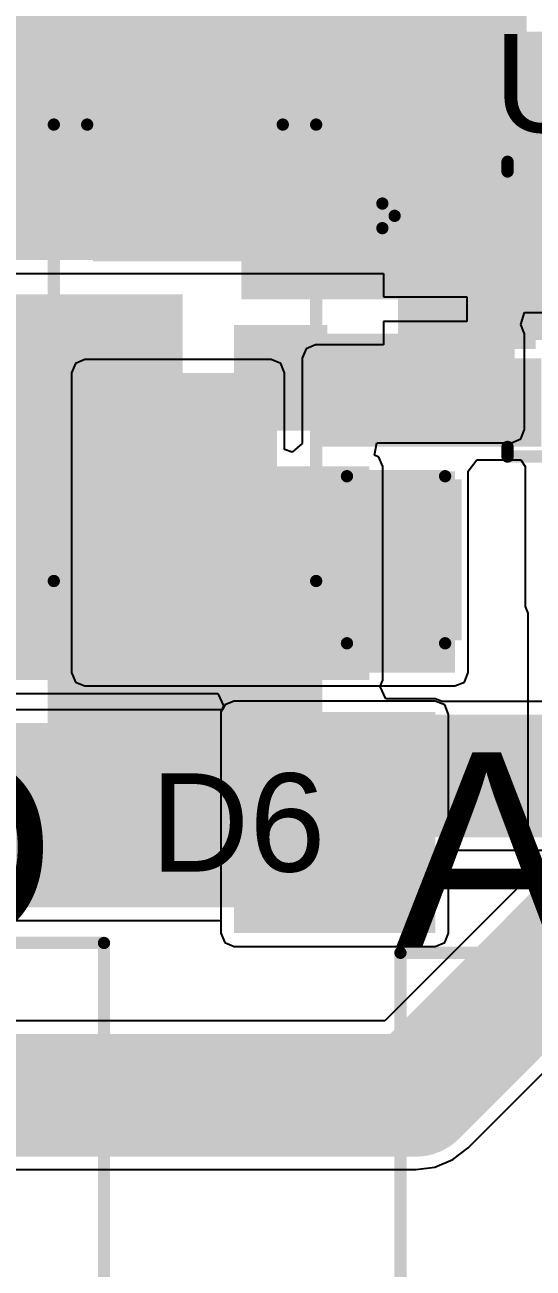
# Model space of a CAD drawing. Header units: millimetres. Extents: x -0.26 to 4.68, y -0.29 to 2.93.
# Drawn here: x 0.699 to 0.906, y 0.285 to 0.791 of the extents above; entities that cross this region are included whole.
import ezdxf

# ---------------------------------------------------------------- set-up
doc = ezdxf.new("R2010")
doc.units = ezdxf.units.MM
doc.header["$MEASUREMENT"] = 0
for name, color, linetype in [('BottomLayer', 5, 'Continuous'), ('BottomPaste', 16, 'Continuous'), ('BottomSolder', 6, 'Continuous'), ('TopLayer', 1, 'Continuous'), ('TopOverlay', 2, 'Continuous'), ('TopPaste', 8, 'Continuous'), ('TopSolder', 216, 'Continuous'), ('ViaHoleLayer', 16, 'Continuous')]:
    doc.layers.add(name, color=color, linetype=linetype)
doc.styles.add('Arial', font='', dxfattribs={"height": 0.2})
doc.styles.get('Arial').set_extended_font_data('Arial')

# ---------------------------------------------------------------- blocks, each defined once
blk = doc.blocks.new('HA0200500000G_3')
at = {"layer": 'TopOverlay', "const_width": 0.005}
for points in [[(-0.301, 0.212), (0.203, 0.212)], [(0.203, -0.315), (0.203, 0.212)]]:
    blk.add_lwpolyline(points, dxfattribs=at)
at = {"layer": 'TopOverlay', "const_width": 0.0025}
blk.add_lwpolyline([(0.20175, 0.212, 1), (0.20425, 0.212, 1)], format="xyb", close=True, dxfattribs=at)
blk.add_lwpolyline([(0.20175, 0.212, 1), (0.20425, 0.212, 1)], format="xyb", close=True, dxfattribs=at)
blk = doc.blocks.new('HA0200500000G_4')
at = {"layer": 'TopOverlay', "const_width": 0.005}
for points in [[(-0.301, 0.212), (0.203, 0.212)], [(-0.301, -0.21), (-0.301, 0.212)]]:
    blk.add_lwpolyline(points, dxfattribs=at)
at = {"layer": 'TopOverlay', "const_width": 0.0025}
blk.add_lwpolyline([(-0.30225, 0.212, 1), (-0.29975, 0.212, 1)], format="xyb", close=True, dxfattribs=at)
blk.add_lwpolyline([(-0.30225, 0.212, 1), (-0.29975, 0.212, 1)], format="xyb", close=True, dxfattribs=at)
blk = doc.blocks.new('C___0805_16')
at = {"layer": 'TopLayer'}
for points in [[(-0.06, 0.03), (-0.02, 0.03), (-0.02, -0.03), (-0.06, -0.03)], [(0.02, 0.03), (0.06, 0.03), (0.06, -0.03), (0.02, -0.03)]]:
    blk.add_hatch(color=1, dxfattribs=at).paths.add_polyline_path(points)
at = {"layer": 'TopPaste'}
for points in [[(-0.06, 0.03), (-0.02, 0.03), (-0.02, -0.03), (-0.06, -0.03)], [(0.02, 0.03), (0.06, 0.03), (0.06, -0.03), (0.02, -0.03)]]:
    blk.add_hatch(color=8, dxfattribs=at).paths.add_polyline_path(points)
at = {"layer": 'TopSolder'}
for points in [[(-0.06276, 0.03276), (-0.01724, 0.03276), (-0.01724, -0.03276), (-0.06276, -0.03276)], [(0.01724, 0.03276), (0.06276, 0.03276), (0.06276, -0.03276), (0.01724, -0.03276)]]:
    blk.add_hatch(color=216, dxfattribs=at).paths.add_polyline_path(points)
at = {"layer": 'TopOverlay', "const_width": 0.005}
for points in [[(-0.064, 0.034), (-0.024, 0.034)], [(-0.064, -0.034), (-0.064, 0.034)], [(0.024, 0.034), (0.064, 0.034)], [(0.064, -0.034), (0.064, 0.034)], [(-0.064, -0.034), (-0.024, -0.034)], [(0.024, -0.034), (0.064, -0.034)]]:
    blk.add_lwpolyline(points, dxfattribs=at)
at = {"layer": 'TopOverlay', "const_width": 0.0025}
for points in [[(-0.06525, 0.034, 1), (-0.06275, 0.034, 1)], [(-0.06525, 0.034, 1), (-0.06275, 0.034, 1)], [(-0.02525, 0.034, 1), (-0.02275, 0.034, 1)], [(0.02275, 0.034, 1), (0.02525, 0.034, 1)], [(0.06275, 0.034, 1), (0.06525, 0.034, 1)], [(0.06275, 0.034, 1), (0.06525, 0.034, 1)], [(-0.06525, -0.034, 1), (-0.06275, -0.034, 1)], [(-0.06525, -0.034, 1), (-0.06275, -0.034, 1)], [(-0.02525, -0.034, 1), (-0.02275, -0.034, 1)], [(0.02275, -0.034, 1), (0.02525, -0.034, 1)], [(0.06275, -0.034, 1), (0.06525, -0.034, 1)], [(0.06275, -0.034, 1), (0.06525, -0.034, 1)]]:
    blk.add_lwpolyline(points, format="xyb", close=True, dxfattribs=at)
blk = doc.blocks.new('SOT_23_6_30')
at = {"layer": 'TopLayer'}
for points in [[(-0.07559, 0.04961), (-0.02756, 0.04961), (-0.02756, 0.0252), (-0.07559, 0.0252)], [(0.02756, 0.04961), (0.07559, 0.04961), (0.07559, 0.0252), (0.02756, 0.0252)], [(-0.07559, 0.0122), (-0.02756, 0.0122), (-0.02756, -0.0122), (-0.07559, -0.0122)], [(0.02756, 0.0122), (0.07559, 0.0122), (0.07559, -0.0122), (0.02756, -0.0122)], [(-0.07559, -0.0252), (-0.02756, -0.0252), (-0.02756, -0.04961), (-0.07559, -0.04961)], [(0.02756, -0.0252), (0.07559, -0.0252), (0.07559, -0.04961), (0.02756, -0.04961)]]:
    blk.add_hatch(color=1, dxfattribs=at).paths.add_polyline_path(points)
at = {"layer": 'TopPaste'}
for points in [[(-0.07559, 0.04961), (-0.02756, 0.04961), (-0.02756, 0.0252), (-0.07559, 0.0252)], [(0.02756, 0.04961), (0.07559, 0.04961), (0.07559, 0.0252), (0.02756, 0.0252)], [(-0.07559, 0.0122), (-0.02756, 0.0122), (-0.02756, -0.0122), (-0.07559, -0.0122)], [(0.02756, 0.0122), (0.07559, 0.0122), (0.07559, -0.0122), (0.02756, -0.0122)], [(-0.07559, -0.0252), (-0.02756, -0.0252), (-0.02756, -0.04961), (-0.07559, -0.04961)], [(0.02756, -0.0252), (0.07559, -0.0252), (0.07559, -0.04961), (0.02756, -0.04961)]]:
    blk.add_hatch(color=8, dxfattribs=at).paths.add_polyline_path(points)
at = {"layer": 'TopSolder'}
for points in [[(-0.07959, 0.05361), (-0.02356, 0.05361), (-0.02356, 0.0212), (-0.07959, 0.0212)], [(0.02356, 0.05361), (0.07959, 0.05361), (0.07959, 0.0212), (0.02356, 0.0212)], [(-0.07959, 0.0162), (-0.02356, 0.0162), (-0.02356, -0.0162), (-0.07959, -0.0162)], [(0.02356, 0.0162), (0.07959, 0.0162), (0.07959, -0.0162), (0.02356, -0.0162)], [(-0.07959, -0.0212), (-0.02356, -0.0212), (-0.02356, -0.05361), (-0.07959, -0.05361)], [(0.02356, -0.0212), (0.07959, -0.0212), (0.07959, -0.05361), (0.02356, -0.05361)]]:
    blk.add_hatch(color=216, dxfattribs=at).paths.add_polyline_path(points)
at = {"layer": 'TopOverlay', "const_width": 0.005}
for points in [[(-0.035, 0.05606), (-0.035, 0.06)], [(-0.035, 0.06), (0.034, 0.06)], [(0.034, 0.05606), (0.034, 0.06)], [(-0.086, 0.033), (-0.086, 0.043)], [(-0.086, 0.043), (-0.081, 0.038)], [(-0.086, 0.033), (-0.081, 0.038)], [(-0.035, -0.06), (-0.035, -0.05606)], [(0.034, -0.06), (0.034, -0.05606)], [(-0.035, -0.06), (0.034, -0.06)]]:
    blk.add_lwpolyline(points, dxfattribs=at)
at = {"layer": 'TopOverlay', "const_width": 0.0025}
for points in [[(-0.03625, 0.06, 1), (-0.03375, 0.06, 1)], [(-0.03625, 0.06, 1), (-0.03375, 0.06, 1)], [(0.03275, 0.06, 1), (0.03525, 0.06, 1)], [(0.03275, 0.06, 1), (0.03525, 0.06, 1)], [(-0.03625, 0.05606, 1), (-0.03375, 0.05606, 1)], [(0.03275, 0.05606, 1), (0.03525, 0.05606, 1)], [(-0.08725, 0.043, 1), (-0.08475, 0.043, 1)], [(-0.08725, 0.043, 1), (-0.08475, 0.043, 1)], [(-0.08225, 0.038, 1), (-0.07975, 0.038, 1)], [(-0.08225, 0.038, 1), (-0.07975, 0.038, 1)], [(-0.08725, 0.033, 1), (-0.08475, 0.033, 1)], [(-0.08725, 0.033, 1), (-0.08475, 0.033, 1)], [(-0.03625, -0.05606, 1), (-0.03375, -0.05606, 1)], [(0.03275, -0.05606, 1), (0.03525, -0.05606, 1)], [(-0.03625, -0.06, 1), (-0.03375, -0.06, 1)], [(-0.03625, -0.06, 1), (-0.03375, -0.06, 1)], [(0.03275, -0.06, 1), (0.03525, -0.06, 1)], [(0.03275, -0.06, 1), (0.03525, -0.06, 1)]]:
    blk.add_lwpolyline(points, format="xyb", close=True, dxfattribs=at)
blk = doc.blocks.new('R___0603_B_78')
at = {"layer": 'BottomLayer'}
for points in [[(-0.045, -0.0175), (-0.045, 0.0175), (-0.015, 0.0175), (-0.015, -0.0175)], [(0.015, -0.0175), (0.015, 0.0175), (0.045, 0.0175), (0.045, -0.0175)]]:
    blk.add_hatch(color=5, dxfattribs=at).paths.add_polyline_path(points)
at = {"layer": 'BottomPaste'}
for points in [[(-0.045, -0.0175), (-0.045, 0.0175), (-0.015, 0.0175), (-0.015, -0.0175)], [(0.015, -0.0175), (0.015, 0.0175), (0.045, 0.0175), (0.045, -0.0175)]]:
    blk.add_hatch(color=16, dxfattribs=at).paths.add_polyline_path(points)
at = {"layer": 'BottomSolder'}
for points in [[(-0.049, -0.0215), (-0.049, 0.0215), (-0.011, 0.0215), (-0.011, -0.0215)], [(0.011, -0.0215), (0.011, 0.0215), (0.049, 0.0215), (0.049, -0.0215)]]:
    blk.add_hatch(color=6, dxfattribs=at).paths.add_polyline_path(points)
blk = doc.blocks.new('R___0603_B_79')
at = {"layer": 'BottomLayer'}
for points in [[(-0.045, -0.0175), (-0.045, 0.0175), (-0.015, 0.0175), (-0.015, -0.0175)], [(0.015, -0.0175), (0.015, 0.0175), (0.045, 0.0175), (0.045, -0.0175)]]:
    blk.add_hatch(color=5, dxfattribs=at).paths.add_polyline_path(points)
at = {"layer": 'BottomPaste'}
for points in [[(-0.045, -0.0175), (-0.045, 0.0175), (-0.015, 0.0175), (-0.015, -0.0175)], [(0.015, -0.0175), (0.015, 0.0175), (0.045, 0.0175), (0.045, -0.0175)]]:
    blk.add_hatch(color=16, dxfattribs=at).paths.add_polyline_path(points)
at = {"layer": 'BottomSolder'}
for points in [[(-0.049, -0.0215), (-0.049, 0.0215), (-0.011, 0.0215), (-0.011, -0.0215)], [(0.011, -0.0215), (0.011, 0.0215), (0.049, 0.0215), (0.049, -0.0215)]]:
    blk.add_hatch(color=6, dxfattribs=at).paths.add_polyline_path(points)
blk = doc.blocks.new('SMA_144')
at = {"layer": 'TopLayer'}
for points in [[(-0.12795, 0.03346), (-0.02953, 0.03346), (-0.02953, -0.03346), (-0.12795, -0.03346)], [(0.02953, 0.03346), (0.12795, 0.03346), (0.12795, -0.03346), (0.02953, -0.03346)]]:
    blk.add_hatch(color=1, dxfattribs=at).paths.add_polyline_path(points)
at = {"layer": 'TopOverlay'}
for points in [[(-0.175, -0.05597), (-0.12906, -0.05597), (-0.12906, 0.05598), (-0.175, 0.05598)], [(-0.12992, 0.03638), (-0.1022, 0.03638), (-0.1022, 0.05598), (-0.12992, 0.05598)], [(-0.12992, -0.05598), (-0.1022, -0.05598), (-0.1022, -0.03638), (-0.12992, -0.03638)]]:
    blk.add_hatch(color=2, dxfattribs=at).paths.add_polyline_path(points)
at = {"layer": 'TopPaste'}
for points in [[(-0.12795, 0.03346), (-0.02953, 0.03346), (-0.02953, -0.03346), (-0.12795, -0.03346)], [(0.02953, 0.03346), (0.12795, 0.03346), (0.12795, -0.03346), (0.02953, -0.03346)]]:
    blk.add_hatch(color=8, dxfattribs=at).paths.add_polyline_path(points)
at = {"layer": 'TopSolder'}
for points in [[(-0.13195, 0.03746), (-0.02553, 0.03746), (-0.02553, -0.03746), (-0.13195, -0.03746)], [(0.02553, 0.03746), (0.13195, 0.03746), (0.13195, -0.03746), (0.02553, -0.03746)]]:
    blk.add_hatch(color=216, dxfattribs=at).paths.add_polyline_path(points)
at = {"layer": 'TopOverlay', "const_width": 0.005}
for points in [[(-0.10465, 0.05345), (0.08115, 0.05345)], [(0.08115, 0.05345), (0.08115, 0.03985)], [(0.08115, -0.03985), (0.08115, -0.05345)], [(-0.10465, -0.05345), (0.08115, -0.05345)]]:
    blk.add_lwpolyline(points, dxfattribs=at)
at = {"layer": 'TopOverlay', "const_width": 0.0025}
for points in [[(-0.1059, 0.05345, 1), (-0.1034, 0.05345, 1)], [(0.0799, 0.05345, 1), (0.0824, 0.05345, 1)], [(0.0799, 0.05345, 1), (0.0824, 0.05345, 1)], [(0.0799, 0.03985, 1), (0.0824, 0.03985, 1)], [(0.0799, -0.03985, 1), (0.0824, -0.03985, 1)], [(-0.1059, -0.05345, 1), (-0.1034, -0.05345, 1)], [(0.0799, -0.05345, 1), (0.0824, -0.05345, 1)], [(0.0799, -0.05345, 1), (0.0824, -0.05345, 1)]]:
    blk.add_lwpolyline(points, format="xyb", close=True, dxfattribs=at)

msp = doc.modelspace()

# ---------------------------------------------------------------- hatches: boundary and pattern name
at = {"layer": 'BottomLayer'}
for points in [[(0.40282, 0.70495), (0.99582, 0.70495), (0.99582, 0.78795), (0.40282, 0.78795)], [(0.78682, 0.67895), (0.99582, 0.67895), (0.99582, 0.71995), (0.78682, 0.71995)], [(0.12982, 0.52395), (0.76282, 0.52395), (0.76282, 0.68095), (0.12982, 0.68095)], [(0.78582, 0.62595), (0.89682, 0.62595), (0.89682, 0.66495), (0.78582, 0.66495)], [(0.742, 0.52395), (0.839, 0.52395), (0.839, 0.61095), (0.742, 0.61095)], [(0.78382, 0.42095), (0.86582, 0.42095), (0.86582, 0.51095), (0.78382, 0.51095)]]:
    msp.add_hatch(color=5, dxfattribs=at).paths.add_polyline_path(points)
h = msp.add_hatch(color=5, dxfattribs=at)
edge = h.paths.add_edge_path()
edge.add_arc((0.83642, 0.63755), 0.01181, 0, 360)
h = msp.add_hatch(color=5, dxfattribs=at)
edge = h.paths.add_edge_path()
edge.add_arc((0.81382, 0.59595), 0.01181, 0, 360)
h = msp.add_hatch(color=5, dxfattribs=at)
edge = h.paths.add_edge_path()
edge.add_arc((0.81382, 0.57095), 0.01181, 0, 360)
h = msp.add_hatch(color=5, dxfattribs=at)
edge = h.paths.add_edge_path()
edge.add_arc((0.81382, 0.54595), 0.01181, 0, 360)
h = msp.add_hatch(color=5, dxfattribs=at)
edge = h.paths.add_edge_path()
edge.add_arc((0.80882, 0.49195), 0.01181, 0, 360)
h = msp.add_hatch(color=5, dxfattribs=at)
edge = h.paths.add_edge_path()
edge.add_arc((0.84182, 0.49095), 0.01181, 0, 360)
h = msp.add_hatch(color=5, dxfattribs=at)
edge = h.paths.add_edge_path()
edge.add_arc((0.80882, 0.46395), 0.01181, 0, 360)
h = msp.add_hatch(color=5, dxfattribs=at)
edge = h.paths.add_edge_path()
edge.add_arc((0.84182, 0.46295), 0.01181, 0, 360)
h = msp.add_hatch(color=5, dxfattribs=at)
edge = h.paths.add_edge_path()
edge.add_arc((0.80882, 0.43595), 0.01181, 0, 360)
h = msp.add_hatch(color=5, dxfattribs=at)
edge = h.paths.add_edge_path()
edge.add_arc((0.84182, 0.43495), 0.01181, 0, 360)
at = {"layer": 'BottomSolder'}
h = msp.add_hatch(color=6, dxfattribs=at)
edge = h.paths.add_edge_path()
edge.add_arc((0.83642, 0.63755), 0.00591, 0, 360)
h = msp.add_hatch(color=6, dxfattribs=at)
edge = h.paths.add_edge_path()
edge.add_arc((0.81382, 0.59595), 0.00591, 0, 360)
h = msp.add_hatch(color=6, dxfattribs=at)
edge = h.paths.add_edge_path()
edge.add_arc((0.81382, 0.57095), 0.00591, 0, 360)
h = msp.add_hatch(color=6, dxfattribs=at)
edge = h.paths.add_edge_path()
edge.add_arc((0.81382, 0.54595), 0.00591, 0, 360)
h = msp.add_hatch(color=6, dxfattribs=at)
edge = h.paths.add_edge_path()
edge.add_arc((0.80882, 0.49195), 0.00591, 0, 360)
h = msp.add_hatch(color=6, dxfattribs=at)
edge = h.paths.add_edge_path()
edge.add_arc((0.84182, 0.49095), 0.00591, 0, 360)
h = msp.add_hatch(color=6, dxfattribs=at)
edge = h.paths.add_edge_path()
edge.add_arc((0.80882, 0.46395), 0.00591, 0, 360)
h = msp.add_hatch(color=6, dxfattribs=at)
edge = h.paths.add_edge_path()
edge.add_arc((0.84182, 0.46295), 0.00591, 0, 360)
h = msp.add_hatch(color=6, dxfattribs=at)
edge = h.paths.add_edge_path()
edge.add_arc((0.80882, 0.43595), 0.00591, 0, 360)
h = msp.add_hatch(color=6, dxfattribs=at)
edge = h.paths.add_edge_path()
edge.add_arc((0.84182, 0.43495), 0.00591, 0, 360)
at = {"layer": 'TopLayer'}
for points in [[(0.392, 0.69495), (0.903, 0.69495), (0.903, 0.81995), (0.392, 0.81995)], [(0.817, 0.619), (0.909, 0.619), (0.909, 0.655), (0.817, 0.655)], [(0.723, 0.59), (0.799, 0.59), (0.799, 0.649), (0.723, 0.649)], [(0.723, 0.527), (0.87382, 0.527), (0.87382, 0.60895), (0.723, 0.60895)], [(0.78382, 0.42095), (0.86582, 0.42095), (0.86582, 0.51), (0.78382, 0.51)]]:
    msp.add_hatch(color=1, dxfattribs=at).paths.add_polyline_path(points)
h = msp.add_hatch(color=1, dxfattribs=at)
edge = h.paths.add_edge_path()
edge.add_arc((0.83642, 0.63755), 0.01181, 0, 360)
h = msp.add_hatch(color=1, dxfattribs=at)
edge = h.paths.add_edge_path()
edge.add_arc((0.81382, 0.59595), 0.01181, 0, 360)
h = msp.add_hatch(color=1, dxfattribs=at)
edge = h.paths.add_edge_path()
edge.add_arc((0.81382, 0.57095), 0.01181, 0, 360)
h = msp.add_hatch(color=1, dxfattribs=at)
edge = h.paths.add_edge_path()
edge.add_arc((0.81382, 0.54595), 0.01181, 0, 360)
h = msp.add_hatch(color=1, dxfattribs=at)
edge = h.paths.add_edge_path()
edge.add_arc((0.80882, 0.49195), 0.01181, 0, 360)
h = msp.add_hatch(color=1, dxfattribs=at)
edge = h.paths.add_edge_path()
edge.add_arc((0.84182, 0.49095), 0.01181, 0, 360)
h = msp.add_hatch(color=1, dxfattribs=at)
edge = h.paths.add_edge_path()
edge.add_arc((0.80882, 0.46395), 0.01181, 0, 360)
h = msp.add_hatch(color=1, dxfattribs=at)
edge = h.paths.add_edge_path()
edge.add_arc((0.84182, 0.46295), 0.01181, 0, 360)
h = msp.add_hatch(color=1, dxfattribs=at)
edge = h.paths.add_edge_path()
edge.add_arc((0.80882, 0.43595), 0.01181, 0, 360)
h = msp.add_hatch(color=1, dxfattribs=at)
edge = h.paths.add_edge_path()
edge.add_arc((0.84182, 0.43495), 0.01181, 0, 360)
at = {"layer": 'TopSolder'}
h = msp.add_hatch(color=216, dxfattribs=at)
edge = h.paths.add_edge_path()
edge.add_arc((0.83642, 0.63755), 0.00591, 0, 360)
h = msp.add_hatch(color=216, dxfattribs=at)
edge = h.paths.add_edge_path()
edge.add_arc((0.81382, 0.59595), 0.00591, 0, 360)
h = msp.add_hatch(color=216, dxfattribs=at)
edge = h.paths.add_edge_path()
edge.add_arc((0.81382, 0.57095), 0.00591, 0, 360)
h = msp.add_hatch(color=216, dxfattribs=at)
edge = h.paths.add_edge_path()
edge.add_arc((0.81382, 0.54595), 0.00591, 0, 360)
h = msp.add_hatch(color=216, dxfattribs=at)
edge = h.paths.add_edge_path()
edge.add_arc((0.80882, 0.49195), 0.00591, 0, 360)
h = msp.add_hatch(color=216, dxfattribs=at)
edge = h.paths.add_edge_path()
edge.add_arc((0.84182, 0.49095), 0.00591, 0, 360)
h = msp.add_hatch(color=216, dxfattribs=at)
edge = h.paths.add_edge_path()
edge.add_arc((0.80882, 0.46395), 0.00591, 0, 360)
h = msp.add_hatch(color=216, dxfattribs=at)
edge = h.paths.add_edge_path()
edge.add_arc((0.84182, 0.46295), 0.00591, 0, 360)
h = msp.add_hatch(color=216, dxfattribs=at)
edge = h.paths.add_edge_path()
edge.add_arc((0.80882, 0.43595), 0.00591, 0, 360)
h = msp.add_hatch(color=216, dxfattribs=at)
edge = h.paths.add_edge_path()
edge.add_arc((0.84182, 0.43495), 0.00591, 0, 360)
at = {"layer": 'ViaHoleLayer'}
h = msp.add_hatch(color=16, dxfattribs=at)
edge = h.paths.add_edge_path()
edge.add_arc((0.83642, 0.63755), 0.00591, 0, 360)
h = msp.add_hatch(color=16, dxfattribs=at)
edge = h.paths.add_edge_path()
edge.add_arc((0.81382, 0.59595), 0.00591, 0, 360)
h = msp.add_hatch(color=16, dxfattribs=at)
edge = h.paths.add_edge_path()
edge.add_arc((0.81382, 0.57095), 0.00591, 0, 360)
h = msp.add_hatch(color=16, dxfattribs=at)
edge = h.paths.add_edge_path()
edge.add_arc((0.81382, 0.54595), 0.00591, 0, 360)
h = msp.add_hatch(color=16, dxfattribs=at)
edge = h.paths.add_edge_path()
edge.add_arc((0.80882, 0.49195), 0.00591, 0, 360)
h = msp.add_hatch(color=16, dxfattribs=at)
edge = h.paths.add_edge_path()
edge.add_arc((0.84182, 0.49095), 0.00591, 0, 360)
h = msp.add_hatch(color=16, dxfattribs=at)
edge = h.paths.add_edge_path()
edge.add_arc((0.80882, 0.46395), 0.00591, 0, 360)
h = msp.add_hatch(color=16, dxfattribs=at)
edge = h.paths.add_edge_path()
edge.add_arc((0.84182, 0.46295), 0.00591, 0, 360)
h = msp.add_hatch(color=16, dxfattribs=at)
edge = h.paths.add_edge_path()
edge.add_arc((0.80882, 0.43595), 0.00591, 0, 360)
h = msp.add_hatch(color=16, dxfattribs=at)
edge = h.paths.add_edge_path()
edge.add_arc((0.84182, 0.43495), 0.00591, 0, 360)

# ---------------------------------------------------------------- linework, layer by layer
at = {"layer": 'BottomLayer'}
for p, q in [((0.90065, 0.66878), (0.90222, 0.67354)), ((0.90222, 0.67354), (0.90959, 0.67354)), ((0.90223, 0.66495), (0.90065, 0.66878)), ((0.90223, 0.62595), (0.90223, 0.66495)), ((0.90065, 0.62212), (0.90223, 0.62595)), ((0.84099, 0.61554), (0.84198, 0.62054)), ((0.84198, 0.62054), (0.89682, 0.62054)), ((0.89682, 0.62054), (0.90065, 0.62212)), ((0.84283, 0.61478), (0.84099, 0.61554)), ((0.84441, 0.61095), (0.84283, 0.61478)), ((0.84441, 0.52395), (0.84441, 0.61095)), ((0.84334, 0.52136), (0.84441, 0.52395)), ((0.8456, 0.51636), (0.84334, 0.52136)), ((0.687, 0.51854), (0.77722, 0.51854)), ((0.77722, 0.51854), (0.77948, 0.51354)), ((0.86582, 0.51636), (0.8456, 0.51636)), ((0.86861, 0.51521), (0.86582, 0.51636)), ((0.77948, 0.51354), (0.77841, 0.51095)), ((1.00341, 0.51521), (0.86861, 0.51521)), ((0.77841, 0.51095), (0.77841, 0.42095)), ((0.87123, 0.42095), (0.87123, 0.45469)), ((0.87123, 0.45469), (0.98581, 0.45469)), ((0.77841, 0.42095), (0.78, 0.41712)), ((0.86965, 0.41712), (0.87123, 0.42095)), ((0.78, 0.41712), (0.78382, 0.41554)), ((0.78382, 0.41554), (0.86582, 0.41554)), ((0.86582, 0.41554), (0.86965, 0.41712))]:
    msp.add_line(p, q, dxfattribs=at)
for points, const_width in [([(0.12935, 0.72495), (0.85567, 0.72495)], 0.04), ([(0.74282, 0.60838), (0.74282, 0.64695)], 0.04), ([(0.76625, 0.58495), (0.80782, 0.58495)], 0.04), ([(0.84082, 0.46195), (0.84082, 0.48595)], 0.05), ([(0.86782, 0.48495), (1.01595, 0.48495)], 0.05)]:
    msp.add_lwpolyline(points, dxfattribs=dict(at, const_width=const_width))
for points, const_width in [([(0.84567, 0.72495, 1), (0.86567, 0.72495, 1)], 0.02), ([(0.73282, 0.64695, 1), (0.75282, 0.64695, 1)], 0.02), ([(0.73282, 0.60838, 1), (0.75282, 0.60838, 1)], 0.02), ([(0.75625, 0.58495, 1), (0.77625, 0.58495, 1)], 0.02), ([(0.79782, 0.58495, 1), (0.81782, 0.58495, 1)], 0.02), ([(0.82832, 0.48595, 1), (0.85332, 0.48595, 1)], 0.025), ([(0.85532, 0.48495, 1), (0.88032, 0.48495, 1)], 0.025), ([(0.82832, 0.46195, 1), (0.85332, 0.46195, 1)], 0.025)]:
    msp.add_lwpolyline(points, format="xyb", close=True, dxfattribs=dict(at, const_width=const_width))
at = {"layer": 'TopLayer'}
for p, q in [((0.392, 0.68954), (0.84466, 0.68954)), ((0.84466, 0.68954), (0.84466, 0.67995)), ((0.84466, 0.67995), (0.87867, 0.67995)), ((0.87867, 0.67995), (0.87867, 0.66995)), ((0.87867, 0.66995), (0.84466, 0.66995)), ((0.84466, 0.66995), (0.84466, 0.66041)), ((0.81317, 0.65883), (0.81159, 0.655)), ((0.817, 0.66041), (0.81317, 0.65883)), ((0.84466, 0.66041), (0.817, 0.66041)), ((0.723, 0.65441), (0.71917, 0.65283)), ((0.799, 0.65441), (0.723, 0.65441)), ((0.80283, 0.65283), (0.799, 0.65441)), ((0.81159, 0.655), (0.81159, 0.62034)), ((0.71917, 0.65283), (0.71759, 0.649)), ((0.71759, 0.649), (0.71759, 0.60895)), ((0.80441, 0.649), (0.80283, 0.65283)), ((0.80441, 0.61778), (0.80441, 0.649)), ((0.80752, 0.61674), (0.80441, 0.61778)), ((0.81159, 0.62034), (0.80752, 0.61674)), ((0.87923, 0.60895), (0.88272, 0.61359)), ((0.88272, 0.61359), (0.90065, 0.61359)), ((0.90065, 0.61359), (0.90241, 0.61095)), ((0.71759, 0.60895), (0.71759, 0.59)), ((0.87923, 0.527), (0.87923, 0.60895)), ((0.90241, 0.61095), (0.90241, 0.55395)), ((0.71759, 0.59), (0.71759, 0.527)), ((0.90241, 0.55395), (0.90356, 0.55116)), ((0.90356, 0.55116), (0.90356, 0.44348)), ((0.71759, 0.527), (0.71917, 0.52317)), ((0.87765, 0.52317), (0.87923, 0.527)), ((0.71917, 0.52317), (0.723, 0.52159)), ((0.723, 0.52159), (0.87382, 0.52159)), ((0.87382, 0.52159), (0.87765, 0.52317)), ((0.77916, 0.51182), (0.69341, 0.51182)), ((0.78, 0.51383), (0.77916, 0.51182)), ((0.78382, 0.51541), (0.78, 0.51383)), ((0.86582, 0.51541), (0.78382, 0.51541)), ((0.86965, 0.51383), (0.86582, 0.51541)), ((0.87123, 0.51), (0.86965, 0.51383)), ((0.87123, 0.42095), (0.87123, 0.51)), ((0.90356, 0.44348), (0.84529, 0.38521)), ((0.68932, 0.42608), (0.77841, 0.42608)), ((0.77841, 0.42608), (0.77841, 0.42095)), ((0.77841, 0.42095), (0.78, 0.41712)), ((0.86965, 0.41712), (0.87123, 0.42095)), ((0.78, 0.41712), (0.78382, 0.41554)), ((0.78382, 0.41554), (0.86582, 0.41554)), ((0.86582, 0.41554), (0.86965, 0.41712)), ((0.87922, 0.33355), (0.95522, 0.40955)), ((0.84529, 0.38521), (0.68102, 0.38521)), ((0.87295, 0.32874), (0.87922, 0.33355)), ((0.68102, 0.32469), (0.85782, 0.32469)), ((0.85782, 0.32469), (0.86565, 0.32572)), ((0.86565, 0.32572), (0.87295, 0.32874))]:
    msp.add_line(p, q, dxfattribs=at)
for points, const_width in [([(0.87867, 0.67495), (0.93287, 0.67495)], 0.025), ([(0.83642, 0.63755), (0.87867, 0.63755)], 0.022), ([(0.66082, 0.46895), (0.81182, 0.46895)], 0.075), ([(0.85782, 0.35495), (0.93382, 0.43095)], 0.05), ([(0.62782, 0.35495), (0.85782, 0.35495)], 0.05)]:
    msp.add_lwpolyline(points, dxfattribs=dict(at, const_width=const_width))
for points, const_width in [([(0.87242, 0.67495, 1), (0.88492, 0.67495, 1)], 0.0125), ([(0.83092, 0.63755, 1), (0.84192, 0.63755, 1)], 0.011), ([(0.87317, 0.63755, 1), (0.88417, 0.63755, 1)], 0.011), ([(0.79307, 0.46895, 1), (0.83057, 0.46895, 1)], 0.0375), ([(0.84532, 0.35495, 1), (0.87032, 0.35495, 1)], 0.025), ([(0.84532, 0.35495, 1), (0.87032, 0.35495, 1)], 0.025)]:
    msp.add_lwpolyline(points, format="xyb", close=True, dxfattribs=dict(at, const_width=const_width))

# ---------------------------------------------------------------- block references
for name, p, rotation in [('SMA_144', (0.76382, 0.66895), 90), ('R___0603_B_78', (0.87667, 0.67395), 270)]:
    msp.add_blockref(name, p, dxfattribs=dict(rotation=rotation))
for name, p in [('SOT_23_6_30', (0.93025, 0.67495)), ('R___0603_B_79', (0.77282, 0.64695)), ('C___0805_16', (0.89382, 0.57295)), ('HA0200500000G_3', (0.52782, 0.20495)), ('HA0200500000G_4', (1.15262, 0.20095))]:
    msp.add_blockref(name, p)

# ---------------------------------------------------------------- texts
at = {"layer": 'TopOverlay', "style": 'Arial'}
for s, p in [('U3', (0.88968, 0.74701)), ('D6', (0.74968, 0.44601))]:
    msp.add_text(s, height=0.04, dxfattribs=at).set_placement(p)
for s, p in [('GND', (0.46682, 0.41587)), ('ADC1', (0.84982, 0.41579))]:
    msp.add_text(s, height=0.07874, rotation=360, dxfattribs=at).set_placement(p)

doc.saveas('drawing.dxf')
